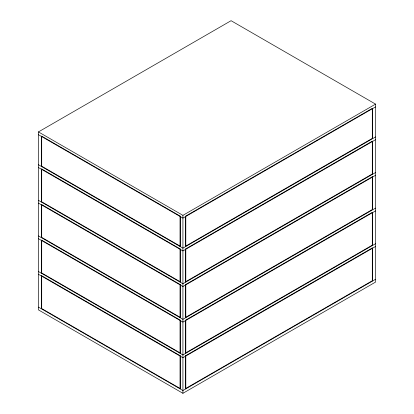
<?xml version="1.0" encoding="UTF-8"?>
<svg xmlns="http://www.w3.org/2000/svg" width="414" height="414" viewBox="0 0 414 414"><rect width="100%" height="100%" fill="white"/><g stroke="black" fill="none" stroke-linecap="round" stroke-linejoin="round"><path stroke-width="0.62" d="M38.435 131.921L231.079 20.7L375.565 104.116L375.565 282.079L182.921 393.3L38.435 309.884L38.435 131.921L182.921 215.342L375.565 104.116M41.71 136.149L41.322 136.372L41.322 166.402L41.71 166.18L180.416 246.263L180.416 216.232L41.71 136.149L41.71 166.18M41.71 168.959L41.322 169.181L41.322 201.996L41.71 201.773L180.416 281.851L180.416 249.042L41.71 168.959L41.71 201.773M41.71 204.552L41.322 204.775L41.322 237.584L41.71 237.362L180.416 317.445L180.416 284.635L41.71 204.552L41.71 237.362M41.71 240.146L41.322 240.368L41.322 273.178L41.71 272.955L180.416 353.038L180.416 320.224L41.71 240.146L41.71 272.955M41.71 275.734L41.322 275.957L41.322 308.772L41.71 308.549L180.416 388.627L180.416 355.817L41.71 275.734L41.71 308.549M180.416 216.232L180.028 216.455L180.028 246.485L180.416 246.263M185.425 216.232L372.289 108.344L372.678 108.566L372.678 138.597L372.289 138.374L185.425 246.263L185.425 216.232L185.808 216.455L185.808 246.485L185.425 246.263M375.565 106.9L182.921 218.121L38.435 134.705M180.416 249.042L180.028 249.264L180.028 282.074L180.416 281.851M375.565 136.93L182.921 248.152L38.435 164.736M185.425 249.042L372.289 141.153L372.678 141.376L372.678 174.19L372.289 173.968L185.425 281.851L185.425 249.042L185.808 249.264L185.808 282.074L185.425 281.851M375.565 139.709L182.921 250.931L38.435 167.515M180.416 284.635L180.028 284.858L180.028 317.667L180.416 317.445M375.565 172.519L182.921 283.745L38.435 200.324M185.425 284.635L372.289 176.747L372.678 176.969L372.678 209.779L372.289 209.556L185.425 317.445L185.425 284.635L185.808 284.858L185.808 317.667L185.425 317.445M375.565 175.303L182.921 286.524L38.435 203.108M180.416 320.224L180.028 320.446L180.028 353.261L180.416 353.038M375.565 208.113L182.921 319.334L38.435 235.918M185.425 320.224L372.289 212.341L372.678 212.563L372.678 245.373L372.289 245.15L185.425 353.038L185.425 320.224L185.808 320.446L185.808 353.261L185.425 353.038M375.565 210.892L182.921 322.118L38.435 238.697M180.416 355.817L180.028 356.04L180.028 388.849L180.416 388.627M375.565 243.706L182.921 354.927L38.435 271.512M185.425 355.817L372.289 247.929L372.678 248.152L372.678 280.966L372.289 280.744L185.425 388.627L185.425 355.817L185.808 356.04L185.808 388.849L185.425 388.627M375.565 246.485L182.921 357.706L38.435 274.291M375.565 279.295L182.921 390.521L38.435 307.1M372.289 108.344L372.289 138.374M372.289 141.153L372.289 173.968M372.289 176.747L372.289 209.556M372.289 212.341L372.289 245.15M372.289 247.929L372.289 280.744M182.921 215.342L182.921 393.3"/></g></svg>
